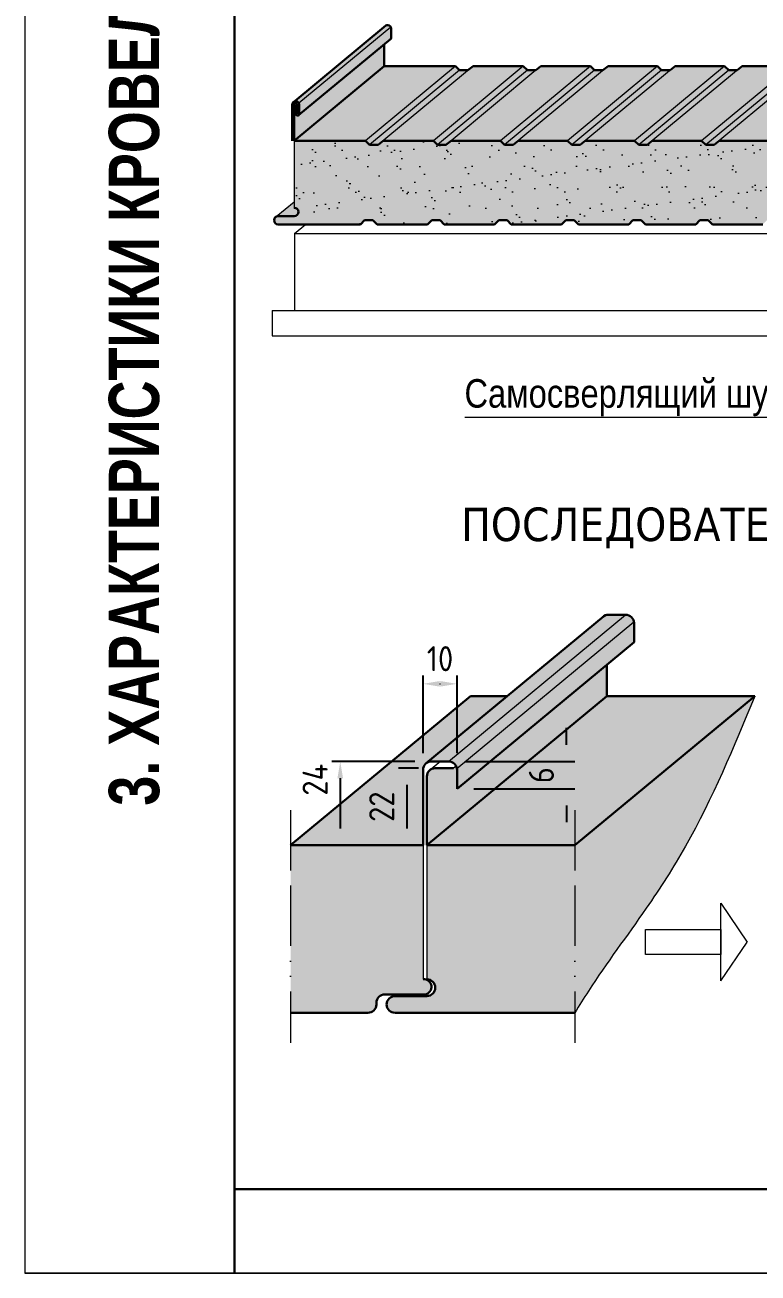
# Model space of a CAD drawing. Extents: x 5821 to 16321, y -13531 to 5774.
# Drawn here: x 7921 to 8358, y -4621 to -3876 of the extents above; entities that cross this region are included whole.
import ezdxf
from ezdxf.enums import TextEntityAlignment as Align

# ---------------------------------------------------------------- set-up
doc = ezdxf.new("R2010")
doc.units = 0
doc.header["$LTSCALE"] = 3
doc.linetypes.add('ACAD_ISO13W100', pattern=[36, 12, -3, 12, -3, 0, -3, 0, -3])
doc.layers.get('0').update_dxf_attribs({"linetype": 'CONTINUOUS', "lineweight": 30})
doc.layers.get('DEFPOINTS').update_dxf_attribs({"linetype": 'CONTINUOUS'})
doc.layers.add('new_fill', color=8, linetype='CONTINUOUS', lineweight=13)
doc.layers.add('RAZMER', color=7, linetype='CONTINUOUS', lineweight=9)
doc.styles.add('ROMANS', font='romans.shx', dxfattribs={"width": 0.85})
doc.styles.get("Standard").update_dxf_attribs({"font": 'TAHOMA.TTF'})
doc.styles.add('style1', font='ARIALN.TTF')
doc.styles.add('style2', font='impact.TTF')
doc.dimstyles.new('2.5', dxfattribs={"dimscale": 5, "dimtxt": 3, "dimasz": 2, "dimexe": 1, "dimexo": 2, "dimgap": 0, "dimtad": 0, "dimdec": 0, "dimlfac": 0.5, "dimzin": 9, "dimdsep": 46, "dimtxsty": 'ROMANS', "dimcen": -3, "dimdle": 1, "dimclrd": 256, "dimclre": 256, "dimclrt": 256, "dimadec": 0, "dimazin": 0, "dimtfac": 1, "dimtdec": 0, "dimtofl": 0, "dimtmove": 2, "dimatfit": 3, "dimfxl": 0, "dimtvp": 1, "dimtolj": 1, "dimtzin": 9, "dimarcsym": 0})

# ---------------------------------------------------------------- blocks, each defined once
blk = doc.blocks.new('*D1007')
at = {"layer": 'DEFPOINTS', "color": 0, "transparency": 16777216}
for p in [(8173.63, -4315.91), (8178.76, -4332.23), (8244.07, -4332.23)]:
    blk.add_point(p, dxfattribs=at)
at = {"layer": 'RAZMER', "lineweight": -2, "transparency": 16777216}
for p, q in [((8244.07, -4305.91), (8244.07, -4295.91)), ((8183.63, -4315.91), (8249.07, -4315.91)), ((8188.76, -4332.23), (8249.07, -4332.23)), ((8244.07, -4342.23), (8244.07, -4352.23))]:
    blk.add_line(p, q, dxfattribs=at)
at = {"layer": 'RAZMER', "transparency": 16777216}
for points in [[(8242.4, -4305.91), (8245.74, -4305.91), (8244.07, -4315.91)], [(8242.4, -4342.23), (8245.74, -4342.23), (8244.07, -4332.23)]]:
    blk.add_solid(points, dxfattribs=at)
at = {"layer": 'RAZMER', "transparency": 16777216, "insert": (8229.07, -4324.07), "char_height": 15, "attachment_point": 5, "rotation": 90, "style": 'ROMANS'}
blk.add_mtext('\\A1;6', dxfattribs=at)
blk = doc.blocks.new('*D1008')
at = {"layer": 'DEFPOINTS', "color": 0, "transparency": 16777216}
for p in [(8178.76, -4269.56), (8158.51, -4320.91), (8178.76, -4320.91)]:
    blk.add_point(p, dxfattribs=at)
at = {"layer": 'RAZMER', "lineweight": -2, "transparency": 16777216}
for p, q in [((8158.51, -4310.91), (8158.51, -4264.56)), ((8178.76, -4310.91), (8178.76, -4264.56)), ((8168.51, -4269.56), (8168.76, -4269.56))]:
    blk.add_line(p, q, dxfattribs=at)
at = {"layer": 'RAZMER', "transparency": 16777216}
for points in [[(8168.51, -4267.9), (8168.51, -4271.23), (8158.51, -4269.56)], [(8168.76, -4267.9), (8168.76, -4271.23), (8178.76, -4269.56)]]:
    blk.add_solid(points, dxfattribs=at)
at = {"layer": 'RAZMER', "transparency": 16777216, "insert": (8168.63, -4254.56), "char_height": 15, "attachment_point": 5, "style": 'ROMANS'}
blk.add_mtext('\\A1;10', dxfattribs=at)
blk = doc.blocks.new('*D1009')
at = {"layer": 'DEFPOINTS', "color": 0, "transparency": 16777216}
for p in [(8163.51, -4315.91), (8109.13, -4365.91), (8158.51, -4365.91)]:
    blk.add_point(p, dxfattribs=at)
at = {"layer": 'RAZMER', "lineweight": -2, "transparency": 16777216}
for p, q in [((8153.51, -4315.91), (8104.13, -4315.91)), ((8109.13, -4325.91), (8109.13, -4355.91)), ((8148.51, -4365.91), (8104.13, -4365.91))]:
    blk.add_line(p, q, dxfattribs=at)
at = {"layer": 'RAZMER', "transparency": 16777216}
for points in [[(8107.46, -4325.91), (8110.8, -4325.91), (8109.13, -4315.91)], [(8107.46, -4355.91), (8110.8, -4355.91), (8109.13, -4365.91)]]:
    blk.add_solid(points, dxfattribs=at)
at = {"layer": 'RAZMER', "transparency": 16777216, "insert": (8094.13, -4326.78), "char_height": 15, "attachment_point": 5, "rotation": 90, "style": 'ROMANS'}
blk.add_mtext('\\A1;24', dxfattribs=at)
blk = doc.blocks.new('*D1010')
at = {"layer": 'DEFPOINTS', "color": 0, "transparency": 16777216}
for p in [(8165.79, -4319.91), (8148.87, -4365.91), (8160.79, -4365.91)]:
    blk.add_point(p, dxfattribs=at)
at = {"layer": 'RAZMER', "lineweight": -2, "transparency": 16777216}
for p, q in [((8155.79, -4319.91), (8143.87, -4319.91)), ((8148.87, -4329.91), (8148.87, -4355.91)), ((8150.79, -4365.91), (8143.87, -4365.91))]:
    blk.add_line(p, q, dxfattribs=at)
at = {"layer": 'RAZMER', "transparency": 16777216}
for points in [[(8147.2, -4329.91), (8150.53, -4329.91), (8148.87, -4319.91)], [(8147.2, -4355.91), (8150.53, -4355.91), (8148.87, -4365.91)]]:
    blk.add_solid(points, dxfattribs=at)
at = {"layer": 'RAZMER', "transparency": 16777216, "insert": (8133.87, -4342.91), "char_height": 15, "attachment_point": 5, "rotation": 90, "style": 'ROMANS'}
blk.add_mtext('\\A1;22', dxfattribs=at)

msp = doc.modelspace()

# ---------------------------------------------------------------- hatches: boundary and pattern name
at = {"layer": 'new_fill'}
h = msp.add_hatch(color=256, dxfattribs=at)
h.set_gradient(color1=(51, 127, 153), one_color=1, tint=1)
h.paths.add_polyline_path([(8139.02, -3884.86, 0.242808), (8139.44, -3884.05), (8139.44, -3878.39, 0.414214), (8137.44, -3876.39, 0.142541), (8136.29, -3876.72), (8081.44, -3922.21, -0.150998), (8082.65, -3921.84, -0.414214), (8084.65, -3923.84), (8084.65, -3929.5, -0.198935), (8084.36, -3930.21)])
h = msp.add_hatch(color=256, dxfattribs=at)
h.set_gradient(color1=(51, 127, 153), one_color=1, tint=1, name='CYLINDER')
h.paths.add_polyline_path([(8135.3, -3900.88), (8135.3, -3887.95), (8084.31, -3930.25, -0.645236), (8082.65, -3929.5), (8082.65, -3923.84), (8082.65, -3922.84, 0.414214), (8081.65, -3923.84), (8081.65, -3945.39)])
h = msp.add_hatch(color=256, dxfattribs=at)
h.set_gradient(color1=(51, 127, 153), one_color=1, tint=1, name='CYLINDER')
h.paths.add_polyline_path([(8481.91, -3900.88), (8468.93, -3900.88), (8465.91, -3903.38), (8460.86, -3903.38), (8458.36, -3900.88), (8428.88, -3900.88), (8425.86, -3903.38), (8420.81, -3903.38), (8418.31, -3900.88), (8388.83, -3900.88), (8385.81, -3903.38), (8380.81, -3903.38), (8378.31, -3900.88), (8348.83, -3900.88), (8345.81, -3903.38), (8340.81, -3903.38), (8338.31, -3900.88), (8308.83, -3900.88), (8305.81, -3903.38), (8300.81, -3903.38), (8298.31, -3900.88), (8268.83, -3900.88), (8265.81, -3903.38), (8260.81, -3903.38), (8258.31, -3900.88), (8228.83, -3900.88), (8225.81, -3903.38), (8220.81, -3903.38), (8218.31, -3900.88), (8188.31, -3900.88), (8185.3, -3903.38), (8180.3, -3903.38), (8177.8, -3900.88), (8135.3, -3900.88), (8081.65, -3945.39), (8124.15, -3945.39), (8126.65, -3947.89), (8131.65, -3947.89), (8134.66, -3945.39), (8164.66, -3945.39), (8167.16, -3947.89), (8172.16, -3947.89), (8175.18, -3945.39), (8204.66, -3945.39), (8207.16, -3947.89), (8212.16, -3947.89), (8215.18, -3945.39), (8244.66, -3945.39), (8247.16, -3947.89), (8252.16, -3947.89), (8255.18, -3945.39), (8284.66, -3945.39), (8287.16, -3947.89), (8292.16, -3947.89), (8295.18, -3945.39), (8324.66, -3945.39), (8327.16, -3947.89), (8332.16, -3947.89), (8335.18, -3945.39), (8364.66, -3945.39), (8367.16, -3947.89), (8372.16, -3947.89), (8375.18, -3945.39), (8404.66, -3945.39), (8407.16, -3947.89), (8412.16, -3947.89), (8415.18, -3945.39), (8455.25, -3945.39), (8455.25, -3923.98, -0.256527), (8456.24, -3922.17)])
h = msp.add_hatch(color=256, dxfattribs=at)
h.set_gradient(color1=(173, 173, 173), one_color=1, tint=1, name='CYLINDER')
h.paths.add_polyline_path([(8455.25, -3945.39), (8415.18, -3945.39), (8412.16, -3947.89), (8407.16, -3947.89), (8404.66, -3945.39), (8375.18, -3945.39), (8372.16, -3947.89), (8367.16, -3947.89), (8364.66, -3945.39), (8335.18, -3945.39), (8332.16, -3947.89), (8327.16, -3947.89), (8324.66, -3945.39), (8295.18, -3945.39), (8292.16, -3947.89), (8287.16, -3947.89), (8284.66, -3945.39), (8255.18, -3945.39), (8252.16, -3947.89), (8247.16, -3947.89), (8244.66, -3945.39), (8215.18, -3945.39), (8212.16, -3947.89), (8207.16, -3947.89), (8204.66, -3945.39), (8175.18, -3945.39), (8172.16, -3947.89), (8167.16, -3947.89), (8164.66, -3945.39), (8134.66, -3945.39), (8131.65, -3947.89), (8126.65, -3947.89), (8124.15, -3945.39), (8081.65, -3945.39), (8081.65, -3985.39, -1), (8081.65, -3990.39), (8072.15, -3990.39, 1), (8072.15, -3995.39), (8121.15, -3995.39), (8123.65, -3992.89), (8128.65, -3992.89), (8131.15, -3995.39), (8161.15, -3995.39), (8163.65, -3992.89), (8168.65, -3992.89), (8171.15, -3995.39), (8201.15, -3995.39), (8203.65, -3992.89), (8208.65, -3992.89), (8211.15, -3995.39), (8241.15, -3995.39), (8243.65, -3992.89), (8248.65, -3992.89), (8251.15, -3995.39), (8281.15, -3995.39), (8283.65, -3992.89), (8288.65, -3992.89), (8291.15, -3995.39), (8321.15, -3995.39), (8323.65, -3992.89), (8328.65, -3992.89), (8331.15, -3995.39), (8361.15, -3995.39), (8363.65, -3992.89), (8368.65, -3992.89), (8371.15, -3995.39), (8401.15, -3995.39), (8403.65, -3992.89), (8408.65, -3992.89), (8411.15, -3995.39), (8438.82, -3995.39, 0.414214), (8441.32, -3992.89), (8441.32, -3992.39, -0.414214), (8443.82, -3989.89), (8455.82, -3989.89, 0.976912), (8455.29, -3985.4, 0.003923), (8455.25, -3985.4)])
h = msp.add_hatch(color=256, dxfattribs=at)
h.set_gradient(color1=(51, 127, 153), one_color=1, tint=1, name='INVCURVED')
h.paths.add_polyline_path([(8081.65, -3985.39, -1), (8081.65, -3990.39), (8072.15, -3990.39, 0.130309), (8070.91, -3990.72), (8081.65, -3981.81)])
h = msp.add_hatch(color=256, dxfattribs=at)
h.set_gradient(color1=(51, 127, 153), one_color=1, tint=1, name='CYLINDER')
h.paths.add_polyline_path([(8279.19, -4228.33), (8269.07, -4228.33, 0.160282), (8266.1, -4229.3), (8160.46, -4316.94, -0.165249), (8163.51, -4315.91), (8173.63, -4315.91)])
h.paths.add_polyline_path([(8284.28, -4232.68, 0.383714), (8279.19, -4228.33), (8173.63, -4315.91), (8173.76, -4315.91, -0.376564), (8178.71, -4320.26)])
h.paths.add_polyline_path([(8284.32, -4244.65), (8284.32, -4233.33, 0.032569), (8284.28, -4232.68), (8178.71, -4320.26, -0.032569), (8178.76, -4320.91), (8178.76, -4332.23)])
h = msp.add_hatch(color=256, dxfattribs=at)
h.set_gradient(color1=(51, 127, 153), one_color=1, tint=1, name='CYLINDER')
h.paths.add_polyline_path([(8268.09, -4276.88), (8268.09, -4258.11), (8178.76, -4332.23), (8178.76, -4320.91, 0.116851), (8178.23, -4318.66), (8176.73, -4319.91), (8165.79, -4319.91, 0.152519), (8162.94, -4320.8), (8162.27, -4321.35, 0.200385), (8160.79, -4324.91), (8160.79, -4365.91)])
h = msp.add_hatch(color=256, dxfattribs=at)
h.set_gradient(color1=(51, 127, 153), one_color=1, tint=1, name='CYLINDER')
h.paths.add_polyline_path([(8158.51, -4320.91, -0.233016), (8160.46, -4316.94), (8208.75, -4276.89), (8186.81, -4276.89), (8079.51, -4365.91), (8158.51, -4365.91)])
h.paths.add_polyline_path([(8122.62, -4356.98), (8122.62, -4328.84), (8145.12, -4328.84), (8145.12, -4356.98)], flags=24)
h = msp.add_hatch(color=256, dxfattribs=at)
h.set_gradient(color1=(51, 127, 153), one_color=1, tint=1, name='CYLINDER')
h.paths.add_polyline_path([(8356.29, -4276.89), (8268.09, -4276.89), (8160.79, -4365.91), (8249, -4365.91)])
h.paths.add_polyline_path([(8217.82, -4332.07), (8217.82, -4316.07), (8240.32, -4316.07), (8240.32, -4332.07)], flags=24)
h = msp.add_hatch(color=256, dxfattribs=at)
h.set_gradient(color1=(173, 173, 173), one_color=1, tint=1)
edge = h.paths.add_edge_path()
edge.add_spline(control_points=[(8249, -4465.91), (8251.68, -4461.56), (8264.93, -4440.14), (8289.04, -4408.44), (8325.64, -4351.47), (8343.75, -4307.4), (8356.29, -4276.89)], knot_values=[0, 0, 0, 0, 15.326075, 75.547018, 119.362794, 218.027597, 218.027597, 218.027597, 218.027597], degree=3, periodic=0)
edge.add_line((8356.29, -4276.89), (8249, -4365.91))
edge.add_line((8249, -4365.91), (8249, -4465.91))
h = msp.add_hatch(color=256, dxfattribs=at)
h.set_gradient(color1=(173, 173, 173), one_color=1, tint=1, name='CYLINDER')
h.paths.add_polyline_path([(8158.51, -4365.91), (8079.51, -4365.91), (8079.51, -4465.91), (8125.65, -4465.91, 0.414214), (8130.65, -4460.91), (8130.65, -4459.91, -0.414214), (8135.65, -4454.91), (8159.65, -4454.91, 0.988936), (8158.47, -4445.93, -0.002193), (8158.51, -4445.93)])
h.paths.add_polyline_path([(8249, -4365.91), (8160.79, -4365.91), (8160.79, -4445.91, -1), (8160.79, -4455.91), (8141.79, -4455.91, 1), (8141.79, -4465.91), (8249, -4465.91)])
at = {"layer": 'RAZMER'}
h = msp.add_hatch(dxfattribs=at)
h.set_pattern_fill('AR-SAND', color=256, scale=10, style=0)
h.set_pattern_definition([(37.5, (5333.775, -11545.398), (-0.629934, 19.268238), [0, -15.2, 0, -17, 0, -16.25]), (7.5, (5333.775, -11545.398), (17.69777, 28.22146), [0, -8.2, 0, -13.7, 0, -5.25]), (327.5, (5321.475, -11545.398), (31.14142, 0.05659), [0, -5, 0, -18, 0, -23.5]), (317.5, (5321.475, -11545.398), (30.06127, 8.77676), [0, -2.5, 0, -11.8, 0, -13.5])])
h.paths.add_polyline_path([(8455.25, -3945.39), (8415.18, -3945.39), (8412.16, -3947.89), (8407.16, -3947.89), (8404.66, -3945.39), (8375.18, -3945.39), (8372.16, -3947.89), (8367.16, -3947.89), (8364.66, -3945.39), (8335.18, -3945.39), (8332.16, -3947.89), (8327.16, -3947.89), (8324.66, -3945.39), (8295.18, -3945.39), (8292.16, -3947.89), (8287.16, -3947.89), (8284.66, -3945.39), (8255.18, -3945.39), (8252.16, -3947.89), (8247.16, -3947.89), (8244.66, -3945.39), (8215.18, -3945.39), (8212.16, -3947.89), (8207.16, -3947.89), (8204.66, -3945.39), (8175.18, -3945.39), (8172.16, -3947.89), (8167.16, -3947.89), (8164.66, -3945.39), (8134.66, -3945.39), (8131.65, -3947.89), (8126.65, -3947.89), (8124.15, -3945.39), (8081.65, -3945.39), (8081.65, -3985.39, -1), (8081.65, -3990.39), (8072.15, -3990.39, 1), (8072.15, -3995.39), (8121.15, -3995.39), (8123.65, -3992.89), (8128.65, -3992.89), (8131.15, -3995.39), (8161.15, -3995.39), (8163.65, -3992.89), (8168.65, -3992.89), (8171.15, -3995.39), (8201.15, -3995.39), (8203.65, -3992.89), (8208.65, -3992.89), (8211.15, -3995.39), (8241.15, -3995.39), (8243.65, -3992.89), (8248.65, -3992.89), (8251.15, -3995.39), (8281.15, -3995.39), (8283.65, -3992.89), (8288.65, -3992.89), (8291.15, -3995.39), (8321.15, -3995.39), (8323.65, -3992.89), (8328.65, -3992.89), (8331.15, -3995.39), (8361.15, -3995.39), (8363.65, -3992.89), (8368.65, -3992.89), (8371.15, -3995.39), (8401.15, -3995.39), (8403.65, -3992.89), (8408.65, -3992.89), (8411.15, -3995.39), (8438.82, -3995.39, 0.414214), (8441.32, -3992.89), (8441.32, -3992.39, -0.414214), (8443.82, -3989.89), (8455.82, -3989.89, 0.976912), (8455.29, -3985.4, 0.003923), (8455.25, -3985.4)])

# ---------------------------------------------------------------- linework, layer by layer
at = {"color": 1}
for p, q in [((8046.09, -3209.09), (8046.09, -4621.24)), ((8046.09, -4571.24), (8921.09, -4571.24))]:
    msp.add_line(p, q, dxfattribs=at)
for p, q in [((8081.09, -3922.52), (8136.29, -3876.72)), ((8139.44, -3878.39), (8139.44, -3884.05)), ((8139.02, -3884.86), (8084.31, -3930.25)), ((8135.3, -3900.88), (8135.3, -3887.95)), ((8081.65, -3945.39), (8135.3, -3900.88)), ((8135.3, -3900.88), (8177.8, -3900.88)), ((8177.8, -3900.88), (8180.3, -3903.38)), ((8180.3, -3903.38), (8185.3, -3903.38)), ((8185.3, -3903.38), (8188.31, -3900.88)), ((8188.31, -3900.88), (8218.31, -3900.88)), ((8218.31, -3900.88), (8220.81, -3903.38)), ((8220.81, -3903.38), (8225.81, -3903.38)), ((8228.83, -3900.88), (8225.81, -3903.38)), ((8228.83, -3900.88), (8258.31, -3900.88)), ((8258.31, -3900.88), (8260.81, -3903.38)), ((8260.81, -3903.38), (8265.81, -3903.38)), ((8268.83, -3900.88), (8265.81, -3903.38)), ((8268.83, -3900.88), (8298.31, -3900.88)), ((8298.31, -3900.88), (8300.81, -3903.38)), ((8300.81, -3903.38), (8305.81, -3903.38)), ((8308.83, -3900.88), (8305.81, -3903.38)), ((8308.83, -3900.88), (8338.31, -3900.88)), ((8338.31, -3900.88), (8340.81, -3903.38)), ((8340.81, -3903.38), (8345.81, -3903.38)), ((8348.83, -3900.88), (8345.81, -3903.38)), ((8348.83, -3900.88), (8378.31, -3900.88)), ((8080.51, -3945.39), (8080.51, -3923.98)), ((8081.65, -3945.39), (8081.65, -3923.84)), ((8082.65, -3929.5), (8082.65, -3923.84)), ((8083.65, -3929.5), (8083.65, -3923.84)), ((8084.65, -3923.84), (8084.65, -3929.5)), ((8081.65, -3945.39), (8124.15, -3945.39)), ((8124.15, -3945.39), (8126.65, -3947.89)), ((8126.65, -3947.89), (8131.65, -3947.89)), ((8134.66, -3945.39), (8131.65, -3947.89)), ((8134.66, -3945.39), (8164.66, -3945.39)), ((8164.66, -3945.39), (8167.16, -3947.89)), ((8167.16, -3947.89), (8172.16, -3947.89)), ((8175.18, -3945.39), (8172.16, -3947.89)), ((8175.18, -3945.39), (8204.66, -3945.39)), ((8204.66, -3945.39), (8207.16, -3947.89)), ((8207.16, -3947.89), (8212.16, -3947.89)), ((8215.18, -3945.39), (8212.16, -3947.89)), ((8215.18, -3945.39), (8244.66, -3945.39)), ((8244.66, -3945.39), (8247.16, -3947.89)), ((8247.16, -3947.89), (8252.16, -3947.89)), ((8255.18, -3945.39), (8252.16, -3947.89)), ((8255.18, -3945.39), (8284.66, -3945.39)), ((8284.66, -3945.39), (8287.16, -3947.89)), ((8287.16, -3947.89), (8292.16, -3947.89)), ((8295.18, -3945.39), (8292.16, -3947.89)), ((8295.18, -3945.39), (8324.66, -3945.39)), ((8324.66, -3945.39), (8327.16, -3947.89)), ((8327.16, -3947.89), (8332.16, -3947.89)), ((8335.18, -3945.39), (8332.16, -3947.89)), ((8335.18, -3945.39), (8364.66, -3945.39)), ((8072.15, -3990.39), (8081.65, -3990.39)), ((8121.15, -3995.39), (8072.15, -3995.39)), ((8121.15, -3995.39), (8123.65, -3992.89)), ((8123.65, -3992.89), (8128.65, -3992.89)), ((8131.15, -3995.39), (8128.65, -3992.89)), ((8131.15, -3995.39), (8161.15, -3995.39)), ((8161.15, -3995.39), (8163.65, -3992.89)), ((8163.65, -3992.89), (8168.65, -3992.89)), ((8171.15, -3995.39), (8168.65, -3992.89)), ((8171.15, -3995.39), (8201.15, -3995.39)), ((8201.15, -3995.39), (8203.65, -3992.89)), ((8203.65, -3992.89), (8208.65, -3992.89)), ((8211.15, -3995.39), (8208.65, -3992.89)), ((8211.15, -3995.39), (8241.15, -3995.39)), ((8241.15, -3995.39), (8243.65, -3992.89)), ((8243.65, -3992.89), (8248.65, -3992.89)), ((8251.15, -3995.39), (8248.65, -3992.89)), ((8251.15, -3995.39), (8281.15, -3995.39)), ((8281.15, -3995.39), (8283.65, -3992.89)), ((8283.65, -3992.89), (8288.65, -3992.89)), ((8291.15, -3995.39), (8288.65, -3992.89)), ((8291.15, -3995.39), (8321.15, -3995.39)), ((8321.15, -3995.39), (8323.65, -3992.89)), ((8323.65, -3992.89), (8328.65, -3992.89)), ((8331.15, -3995.39), (8328.65, -3992.89)), ((8331.15, -3995.39), (8361.15, -3995.39)), ((8160.46, -4316.94), (8266.1, -4229.3)), ((8279.32, -4228.33), (8269.07, -4228.33)), ((8284.32, -4244.65), (8284.32, -4233.33)), ((8284.32, -4244.65), (8178.76, -4332.23)), ((8268.09, -4276.88), (8268.09, -4258.11)), ((8079.51, -4365.91), (8186.81, -4276.89)), ((8160.79, -4365.91), (8268.09, -4276.88)), ((8186.81, -4276.89), (8208.75, -4276.89)), ((8249, -4365.91), (8356.29, -4276.89)), ((8268.09, -4276.89), (8356.29, -4276.89)), ((8173.76, -4315.91), (8163.51, -4315.91)), ((8176.73, -4319.91), (8165.79, -4319.91)), ((8158.51, -4365.91), (8158.51, -4320.91)), ((8160.79, -4365.91), (8160.79, -4324.91)), ((8178.76, -4332.23), (8178.76, -4320.91)), ((8079.51, -4365.91), (8158.51, -4365.91)), ((8160.79, -4365.91), (8239.79, -4365.91)), ((8160.79, -4365.91), (8249, -4365.91)), ((8130.65, -4459.91), (8130.65, -4460.91)), ((8135.65, -4454.91), (8159.65, -4454.91)), ((8141.79, -4455.91), (8160.79, -4455.91)), ((8125.65, -4465.91), (8079.51, -4465.91)), ((8249, -4465.91), (8141.79, -4465.91))]:
    msp.add_line(p, q)
for centre, radius, start, end in [((8137.44, -3878.52), 2.14, 90, 122.44938), ((8137.44, -3878.39), 2, 360, 90), ((8138.44, -3884.05), 1, 305.40904, 0), ((8082.65, -3923.98), 2.14, 90, 180), ((8082.65, -3923.84), 1, 360, 180), ((8082.65, -3923.84), 2, 360, 90), ((8083.65, -3929.5), 1, 180, 0), ((8072.15, -3992.89), 2.5, 90, 270), ((8081.65, -3987.89), 2.5, 270, 90), ((8269.07, -4233.33), 5, 90, 132.93514), ((8279.32, -4233.33), 5, 0, 90), ((8163.51, -4320.91), 5, 90, 180), ((8165.79, -4324.91), 5, 90, 180), ((8173.76, -4320.91), 5, 0, 90), ((8159.01, -4450.43), 4.53, 278.1176, 96.34019), ((8160.79, -4450.91), 5, 270, 90), ((8125.65, -4460.91), 5, 270, 0), ((8135.65, -4459.91), 5, 90, 180), ((8141.79, -4460.91), 5, 90, 270)]:
    msp.add_arc(centre, radius, start, end)
at = {"layer": 'new_fill'}
for p, q in [((8336.01, -4446.74), (8336.01, -4400.57)), ((8336.01, -4400.57), (8351.82, -4423.66)), ((8336.01, -4446.74), (8351.82, -4423.66))]:
    msp.add_line(p, q, dxfattribs=at)
msp.add_lwpolyline([(8291.11, -4416.17), (8336.01, -4416.17), (8336.01, -4431.14), (8291.11, -4431.14)], close=True, dxfattribs=at)
at = {"layer": 'RAZMER'}
for p, q in [((8084.41, -3922.89), (8139.2, -3877.43)), ((8177.8, -3900.88), (8124.15, -3945.39)), ((8180.3, -3903.38), (8126.65, -3947.89)), ((8188.31, -3900.88), (8131.65, -3947.89)), ((8218.31, -3900.88), (8164.66, -3945.39)), ((8220.81, -3903.38), (8167.16, -3947.89)), ((8225.81, -3903.38), (8175.18, -3945.39)), ((8258.31, -3900.88), (8204.66, -3945.39)), ((8260.81, -3903.38), (8207.16, -3947.89)), ((8268.83, -3900.88), (8212.16, -3947.89)), ((8298.31, -3900.88), (8244.66, -3945.39)), ((8300.81, -3903.38), (8247.16, -3947.89)), ((8308.83, -3900.88), (8252.16, -3947.89)), ((8338.31, -3900.88), (8284.66, -3945.39)), ((8340.81, -3903.38), (8287.16, -3947.89)), ((8348.83, -3900.88), (8292.16, -3947.89)), ((8378.31, -3900.88), (8324.66, -3945.39)), ((8380.81, -3903.38), (8327.16, -3947.89)), ((8388.83, -3900.88), (8332.16, -3947.89)), ((8081.65, -3945.39), (8081.65, -3985.39)), ((8175.18, -3945.39), (8172.16, -3947.89)), ((8215.18, -3945.39), (8212.16, -3947.89)), ((8255.18, -3945.39), (8252.16, -3947.89)), ((8295.18, -3945.39), (8292.16, -3947.89)), ((8335.18, -3945.39), (8332.16, -3947.89)), ((8070.91, -3990.72), (8081.65, -3981.81)), ((8081.76, -4000.87), (8088.36, -3995.39)), ((8081.76, -4000.87), (8825.57, -4000.87)), ((8081.76, -4000.87), (8081.76, -4046.84)), ((8068.54, -4046.84), (8812.35, -4046.84)), ((8068.54, -4046.84), (8068.54, -4061.84)), ((8068.54, -4061.84), (8812.35, -4061.84)), ((8183.45, -4110.34), (8399.02, -4110.34)), ((8173.63, -4315.91), (8279.19, -4228.33)), ((8284.28, -4232.68), (8178.71, -4320.26)), ((8168.84, -4315.91), (8162.27, -4321.35)), ((8178.23, -4318.66), (8176.73, -4319.91)), ((8158.51, -4365.91), (8158.51, -4445.93)), ((8160.79, -4365.91), (8160.79, -4445.91)), ((8971.09, -4621.24), (7921.09, -4621.24))]:
    msp.add_line(p, q, dxfattribs=at)
at = {"layer": 'RAZMER', "linetype": 'ACAD_ISO13W100'}
for p, q in [((8079.51, -4345.01), (8079.51, -4483.92)), ((8249, -4345.01), (8249, -4483.92))]:
    msp.add_line(p, q, dxfattribs=at)
at = {"layer": 'RAZMER'}
msp.add_lwpolyline([(8971.09, -3136.24), (7921.09, -3136.24), (7921.09, -4621.24), (8971.09, -4621.24)], close=True, dxfattribs=at)
msp.add_spline([(8356.29, -4276.89), (8315.02, -4366.5), (8291.61, -4403.54), (8257.14, -4452.93), (8249, -4465.91)], degree=3, dxfattribs=at)

# ---------------------------------------------------------------- texts
at = {"style": 'style1'}
msp.add_text('Самосверлящий шуруп', height=17, dxfattribs=at).set_placement((8395.66, -4096.22), align=Align.MIDDLE_RIGHT)
msp.add_text('ПОСЛЕДОВАТЕЛЬНОСТЬ ОРГАНИЗАЦИИ ФАЛЬЦА', height=20).set_placement((8483.59, -4174.35), align=Align.MIDDLE_CENTER)
at = {"layer": 'new_fill', "style": 'style2'}
msp.add_text('3. ХАРАКТЕРИСТИКИ КРОВЕЛЬНЫХ СЭНДВИЧ-ПАНЕЛЕЙ', height=30, rotation=90, dxfattribs=at).set_placement((7986.09, -3881.81), align=Align.MIDDLE_CENTER)

# ---------------------------------------------------------------- dimensions: what is measured, and where the dimension line sits
at = {"layer": 'RAZMER'}
dim = msp.add_linear_dim(base=(8178.76, -4269.56), p1=(8158.51, -4320.91), p2=(8178.76, -4320.91), dimstyle='2.5', dxfattribs=at)
dim.commit()
dim.dimension.update_dxf_attribs({"geometry": '*D1008', "text_midpoint": (8168.63, -4254.56)})
for base, p1, p2, text, picture, middle in [((8244.07, -4332.23), (8173.63, -4315.91), (8178.76, -4332.23), '6', '*D1007', (8229.07, -4324.07)), ((8148.87, -4365.91), (8165.79, -4319.91), (8160.79, -4365.91), '22', '*D1010', (8133.87, -4342.91))]:
    dim = msp.add_linear_dim(base=base, p1=p1, p2=p2, angle=90, text=text, dimstyle='2.5', dxfattribs=at)
    dim.commit()
    dim.dimension.update_dxf_attribs({"geometry": picture, "text_midpoint": middle})
dim = msp.add_linear_dim(base=(8109.13, -4365.91), p1=(8163.51, -4315.91), p2=(8158.51, -4365.91), angle=90, text='24', dimstyle='2.5', dxfattribs=at)
dim.commit()
dim.dimension.update_dxf_attribs({"geometry": '*D1009', "text_midpoint": (8094.13, -4326.78), "dimtype": 160})

doc.saveas('drawing.dxf')
